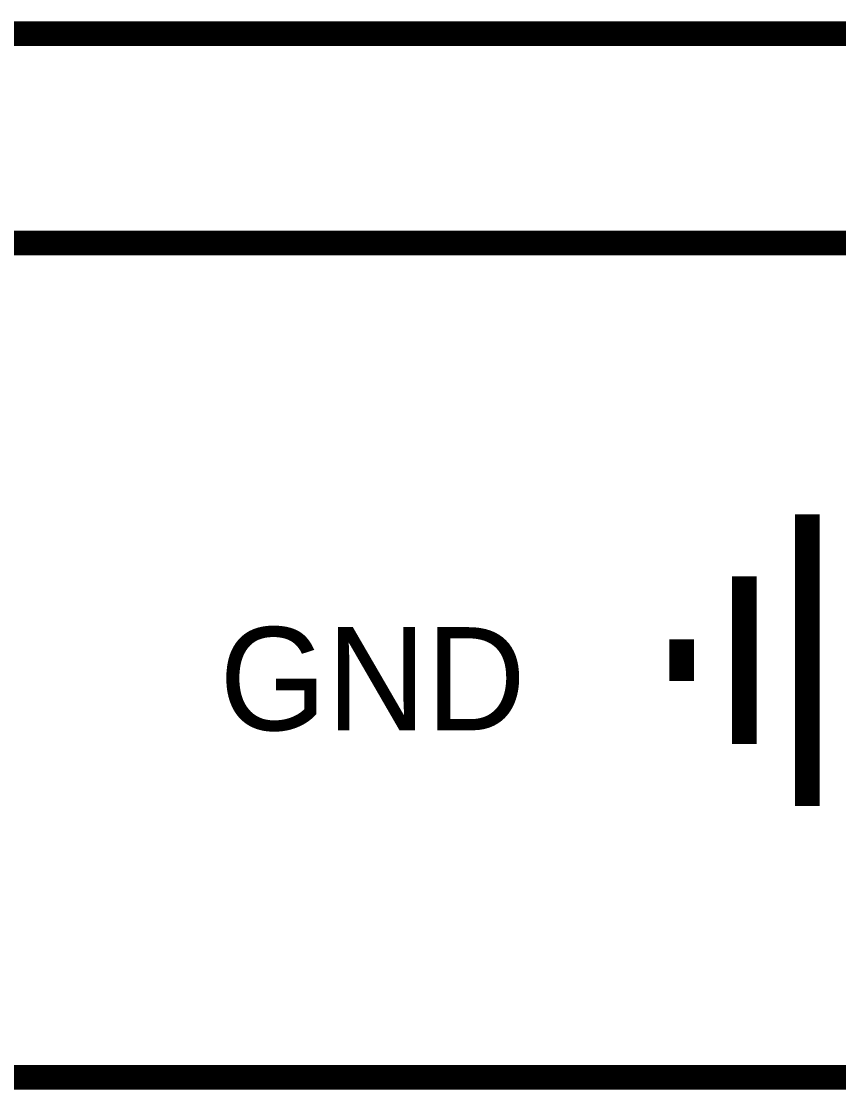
# Model space of a CAD drawing. Header units: inches. Extents: x 0 to 16.9, y 0 to 11.7.
# Drawn here: x 2.115 to 2.506, y 1.914 to 2.426 of the extents above; entities that cross this region are included whole.
import ezdxf

# ---------------------------------------------------------------- set-up
doc = ezdxf.new("R2010")
doc.units = ezdxf.units.IN
doc.header["$MEASUREMENT"] = 0
doc.layers.add('Sheet', color=255, linetype='Continuous')

msp = doc.modelspace()

# ---------------------------------------------------------------- linework, layer by layer
at = {"layer": 'Sheet'}
for points in [[(2.62127, 2.42046, 0.0118, 0.0118, 0), (1.8212, 2.42046, 0.0118, 0.0118, 0)], [(2.62127, 2.32014, 0.0118, 0.0118, 0), (1.8212, 2.32014, 0.0118, 0.0118, 0)], [(2.49127, 2.19011, 0.0118, 0.0118, 0), (2.49127, 2.05043, 0.0118, 0.0118, 0)], [(2.46118, 2.1604, 0.0118, 0.0118, 0), (2.46118, 2.08014, 0.0118, 0.0118, 0)], [(2.43109, 2.1303, 0.0118, 0.0118, 0), (2.43109, 2.11023, 0.0118, 0.0118, 0)], [(2.62127, 1.92039, 0.0118, 0.0118, 0), (1.8212, 1.92039, 0.0118, 0.0118, 0), (1.32163, 1.92039, 0.0118, 0.0118, 0)]]:
    msp.add_lwpolyline(points, format="xyseb", dxfattribs=at)

# ---------------------------------------------------------------- texts
msp.add_text('GND', height=0.049389, dxfattribs=at).set_placement((2.20966, 2.0867))

doc.saveas('drawing.dxf')
